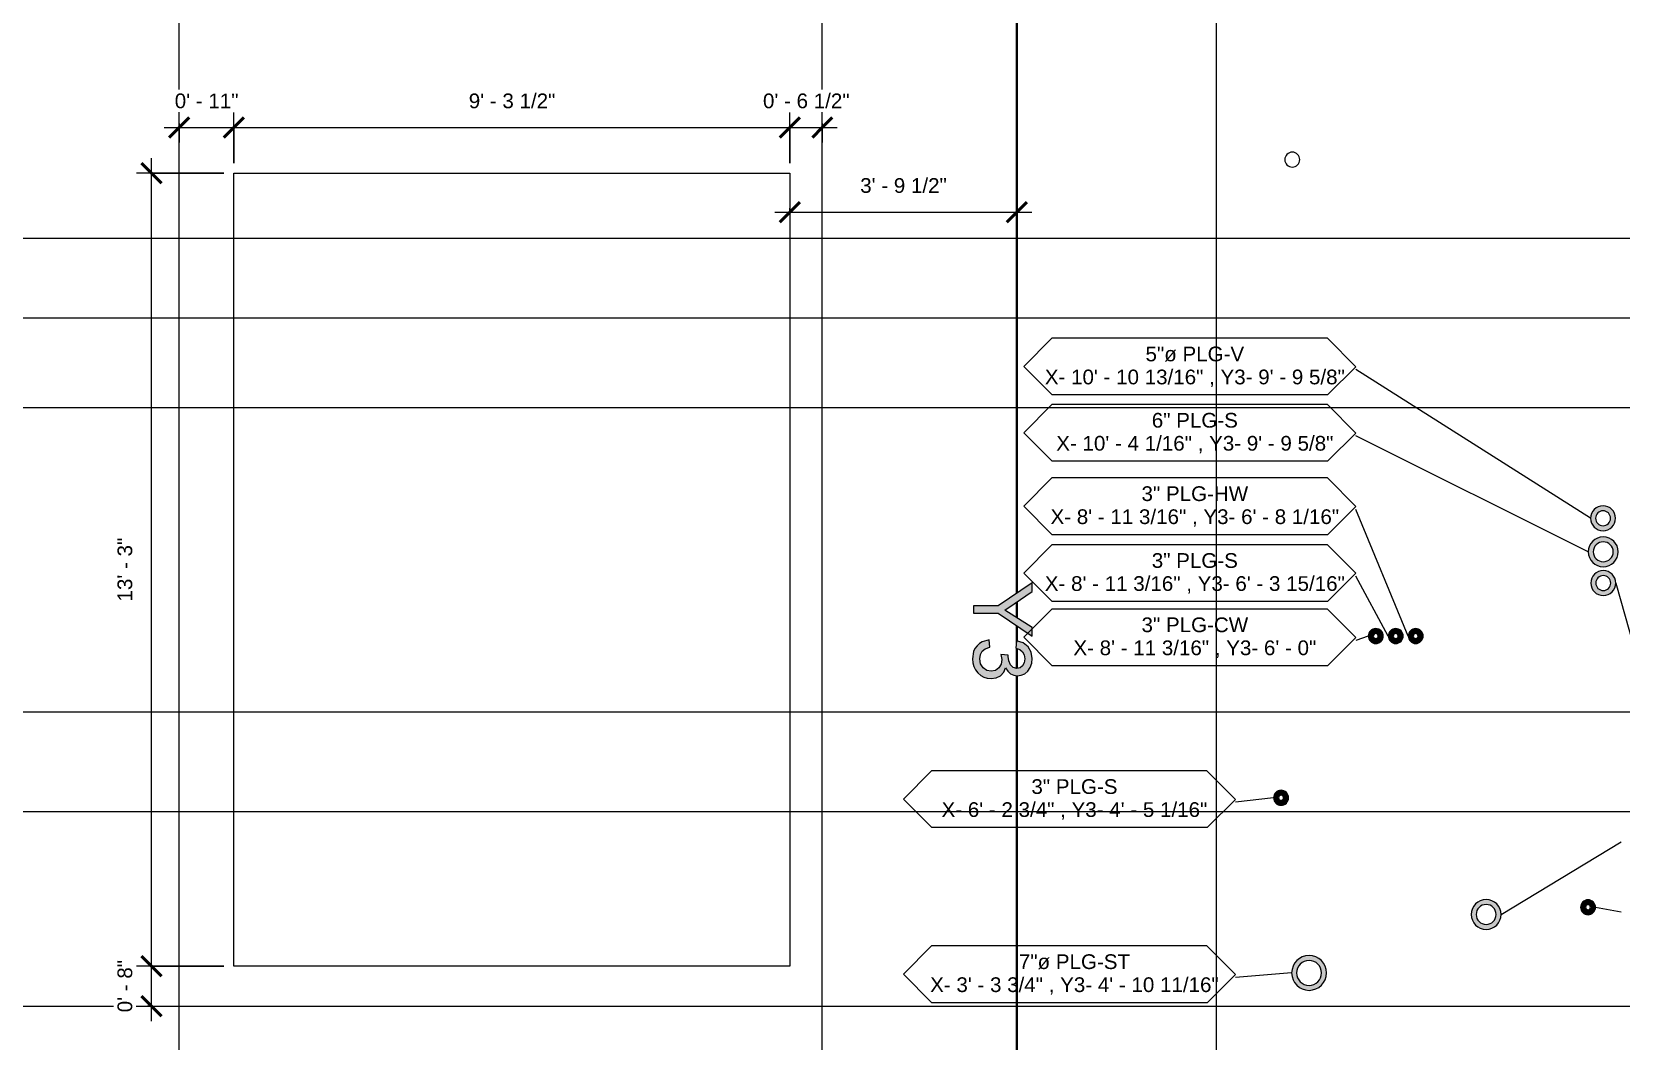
# Model space of a CAD drawing. Header units: inches. Extents: x -3670 to 241, y -250 to 1795.
# Drawn here: x -503.5 to -184.8, y 332 to 534.4 of the extents above; entities that cross this region are included whole.
import ezdxf

# ---------------------------------------------------------------- set-up
doc = ezdxf.new("R2010")
doc.units = ezdxf.units.IN
doc.header["$MEASUREMENT"] = 0
for name, color, linetype, lineweight in [('A-ANNO-DIMS', 211, 'Continuous', 9), ('A-ANNO-DIMS-32', 211, 'Continuous', 9), ('A-DETL-MBND', 5, 'Continuous', 9), ('A-FLOR', 252, 'Continuous', 18), ('A-GENM', 13, 'Continuous', 9), ('A-GENM-IDEN', 13, 'Continuous', 9), ('S-GRID', 1, 'Continuous', 9)]:
    doc.layers.add(name, color=color, linetype=linetype, lineweight=lineweight)
doc.styles.add('Arial_1', font='arial.ttf', dxfattribs={"height": 2.950599})
doc.dimstyles.new('Linear_-_3_32__QAQC', dxfattribs={"dimscale": 12, "dimtxt": 3, "dimasz": 0.333333, "dimexe": 0.25, "dimexo": 0.166667, "dimgap": 0.25, "dimtad": 1, "dimdec": 4, "dimrnd": 0.0625, "dimzin": 1, "dimdsep": 46, "dimlunit": 4, "dimtxsty": 'Arial_1', "dimblk1": 'OBLIQUE', "dimblk2": 'OBLIQUE', "dimsah": 1, "dimcen": 0.09, "dimdle": 0.25, "dimadec": 0, "dimazin": 0, "dimtfac": 1, "dimtdec": 4, "dimtix": 1, "dimtmove": 0, "dimatfit": 3, "dimfxl": 1, "dimtvp": 1, "dimtfill": 1, "dimfrac": 2, "dimtolj": 1, "dimtzin": 0, "dimarcsym": 2})
doc.dimstyles.new('Linear_-_3_32__QAQC_3', dxfattribs={"dimscale": 12, "dimtxt": 3, "dimasz": 0.333333, "dimexe": 0.25, "dimexo": 0.166667, "dimgap": 0.25, "dimtad": 1, "dimdec": 4, "dimrnd": 0.0625, "dimzin": 1, "dimdsep": 46, "dimlunit": 4, "dimtxsty": 'Arial_1', "dimblk1": 'OBLIQUE', "dimblk2": 'OBLIQUE', "dimsah": 1, "dimcen": 0.09, "dimdle": 0.25, "dimadec": 0, "dimazin": 0, "dimtfac": 1, "dimtdec": 4, "dimtix": 1, "dimtmove": 0, "dimatfit": 3, "dimfxl": 1, "dimtvp": 1, "dimtfill": 1, "dimfrac": 2, "dimtolj": 1, "dimtzin": 0, "dimarcsym": 2})

# ---------------------------------------------------------------- blocks, each defined once
blk = doc.blocks.new('TBC_Round Sleeve - Floor or Wall - TBC_Round Sleeve - Floor or Wall-1542577-01 - SECOND LEVEL - PENENTRATIONS')
at = {"layer": 'A-DETL-MBND'}
h = blk.add_hatch(color=256, dxfattribs=at)
h.paths.add_polyline_path([(-3.5, 0), (-3.38, -0.91), (-3.03, -1.75), (-2.47, -2.47), (-1.75, -3.03), (-0.91, -3.38), (0, -3.5), (0.91, -3.38), (1.75, -3.03), (2.47, -2.47), (3.03, -1.75), (3.38, -0.91), (3.5, 0), (3.38, 0.91), (3.03, 1.75), (2.47, 2.47), (1.75, 3.03), (0.91, 3.38), (0, 3.5), (-0.91, 3.38), (-1.75, 3.03), (-2.47, 2.47), (-3.03, 1.75), (-3.38, 0.91)], flags=0)
h.paths.add_polyline_path([(-2.5, 0), (-2.41, 0.65), (-2.17, 1.25), (-1.77, 1.77), (-1.25, 2.17), (-0.65, 2.41), (0, 2.5), (0.65, 2.41), (1.25, 2.17), (1.77, 1.77), (2.17, 1.25), (2.41, 0.65), (2.5, 0), (2.41, -0.65), (2.17, -1.25), (1.77, -1.77), (1.25, -2.17), (0.65, -2.41), (0, -2.5), (-0.65, -2.41), (-1.25, -2.17), (-1.77, -1.77), (-2.17, -1.25), (-2.41, -0.65)], flags=0)
for radius, start, end in [(3.5, 360, 180), (2.5, 0, 180), (3.5, 180, 360), (2.5, 180, 0)]:
    blk.add_arc((0, 0), radius, start, end, dxfattribs=at)
blk = doc.blocks.new('TBC_Round Sleeve - Floor or Wall - TBC_Round Sleeve - Floor or Wall-1542574-01 - SECOND LEVEL - PENENTRATIONS')
at = {"layer": 'A-DETL-MBND'}
h = blk.add_hatch(color=256, dxfattribs=at)
h.paths.add_polyline_path([(-2.5, 0), (-2.41, -0.65), (-2.17, -1.25), (-1.77, -1.77), (-1.21, -2.18), (-0.65, -2.41), (0, -2.5), (0.65, -2.41), (1.25, -2.17), (1.77, -1.77), (2.17, -1.25), (2.41, -0.65), (2.5, 0), (2.41, 0.65), (2.17, 1.25), (1.77, 1.77), (1.25, 2.17), (0.65, 2.41), (0, 2.5), (-0.65, 2.41), (-1.25, 2.17), (-1.77, 1.77), (-2.17, 1.25), (-2.41, 0.65)], flags=0)
h.paths.add_polyline_path([(-1.5, 0), (-1.45, 0.39), (-1.3, 0.75), (-1.06, 1.06), (-0.75, 1.3), (-0.39, 1.45), (0, 1.5), (0.39, 1.45), (0.75, 1.3), (1.06, 1.06), (1.3, 0.75), (1.45, 0.39), (1.5, 0), (1.45, -0.39), (1.3, -0.75), (1.06, -1.06), (0.75, -1.3), (0.39, -1.45), (0, -1.5), (-0.39, -1.45), (-0.75, -1.3), (-1.06, -1.06), (-1.3, -0.75), (-1.45, -0.39)], flags=0)
for radius, start, end in [(2.5, 360, 180), (1.5, 0, 180), (2.5, 180, 360), (1.5, 180, 0)]:
    blk.add_arc((0, 0), radius, start, end, dxfattribs=at)
blk = doc.blocks.new('TBC_Round Sleeve - Floor or Wall - TBC_Round Sleeve - Floor or Wall-1542573-01 - SECOND LEVEL - PENENTRATIONS')
at = {"layer": 'A-DETL-MBND'}
h = blk.add_hatch(color=256, dxfattribs=at)
h.paths.add_polyline_path([(-1.5, 0), (-1.45, -0.39), (-1.3, -0.75), (-1.06, -1.06), (-0.75, -1.3), (-0.39, -1.45), (0, -1.5), (0.39, -1.45), (0.75, -1.3), (1.06, -1.06), (1.3, -0.75), (1.45, -0.39), (1.5, 0), (1.45, 0.39), (1.3, 0.75), (1.06, 1.06), (0.75, 1.3), (0.39, 1.45), (0, 1.5), (-0.39, 1.45), (-0.75, 1.3), (-1.06, 1.06), (-1.3, 0.75), (-1.45, 0.39)], flags=0)
h.paths.add_polyline_path([(-0.5, 0), (-0.48, 0.13), (-0.43, 0.25), (-0.35, 0.35), (-0.25, 0.43), (-0.13, 0.48), (0, 0.5), (0.13, 0.48), (0.25, 0.43), (0.35, 0.35), (0.43, 0.25), (0.48, 0.13), (0.5, 0), (0.48, -0.13), (0.43, -0.25), (0.35, -0.35), (0.25, -0.43), (0.13, -0.48), (0, -0.5), (-0.13, -0.48), (-0.25, -0.43), (-0.35, -0.35), (-0.43, -0.25), (-0.48, -0.13)], flags=0)
for radius, start, end in [(1.5, 360, 180), (0.5, 0, 180), (1.5, 180, 360), (0.5, 180, 0)]:
    blk.add_arc((0, 0), radius, start, end, dxfattribs=at)
blk = doc.blocks.new('TBC_Round Sleeve - Floor or Wall - TBC_Round Sleeve - Floor or Wall-1542575-01 - SECOND LEVEL - PENENTRATIONS')
at = {"layer": 'A-DETL-MBND'}
h = blk.add_hatch(color=256, dxfattribs=at)
h.paths.add_polyline_path([(-3, 0), (-2.9, -0.78), (-2.6, -1.5), (-2.12, -2.12), (-1.5, -2.6), (-0.78, -2.9), (0, -3), (0.78, -2.9), (1.5, -2.6), (2.12, -2.12), (2.6, -1.5), (2.9, -0.78), (3, 0), (2.9, 0.78), (2.6, 1.5), (2.12, 2.12), (1.5, 2.6), (0.78, 2.9), (0, 3), (-0.78, 2.9), (-1.5, 2.6), (-2.12, 2.12), (-2.6, 1.5), (-2.9, 0.78), (-2.97, 0.19)], flags=0)
h.paths.add_polyline_path([(-2, 0), (-1.93, 0.52), (-1.73, 1), (-1.41, 1.41), (-1, 1.73), (-0.52, 1.93), (0, 2), (0.52, 1.93), (1, 1.73), (1.41, 1.41), (1.73, 1), (1.93, 0.52), (2, 0), (1.93, -0.52), (1.73, -1), (1.41, -1.41), (1, -1.73), (0.52, -1.93), (0, -2), (-0.52, -1.93), (-1, -1.73), (-1.41, -1.41), (-1.73, -1), (-1.93, -0.52)], flags=0)
for radius, start, end in [(3, 360, 180), (2, 0, 180), (3, 180, 360), (2, 180, 0)]:
    blk.add_arc((0, 0), radius, start, end, dxfattribs=at)
blk = doc.blocks.new('Control_Line - TBC_3D ControlLine_Y-1534579-01 - SECOND LEVEL - PENENTRATIONS')
at = {"layer": 'A-GENM'}
h = blk.add_hatch(color=256, dxfattribs=at)
h.paths.add_polyline_path([(1596, -0.13), (1596, 0.12), (1594.81, 0.12), (1594.64, -0.13)], flags=0)
h.paths.add_polyline_path([(1593.19, 0.12), (1589.89, 0.12), (1590.05, -0.13), (1593.03, -0.12), (1593.19, 0.12)], flags=0)
h.paths.add_polyline_path([(1588.31, -0.13), (1588.14, 0.12), (1504.87, 0.12), (1505.23, -0.13), (1586.12, -0.13)], flags=0)
h.paths.add_polyline_path([(1504.4, -0.06), (1504.4, 0.12), (1338.77, 0.12), (1338.77, 0.06), (1338.74, -0.13), (1504.4, -0.12), (1504.4, -0.09)], flags=0)
h.paths.add_polyline_path([(1337.29, 0.01), (1337.27, 0.12), (1333.34, 0.12), (1333.26, -0.13), (1337.26, -0.12), (1337.29, 0.01)], flags=0)
h.paths.add_polyline_path([(1332.48, -0.13), (1331.76, -0.03), (1331.81, 0.12), (1328.8, 0.11), (1328.64, -0.13), (1332.19, -0.13)], flags=0)
h.paths.add_polyline_path([(1327.19, 0.12), (1323.89, 0.11), (1324.05, -0.13), (1327.04, -0.11), (1327.19, 0.12)], flags=0)
h.paths.add_polyline_path([(1322.31, -0.13), (1322.14, 0.12), (1172.11, 0.11), (1172, 0), (1172.13, -0.13), (1320.12, -0.13)], flags=0)
h.paths.add_polyline_path([(1172, 0), (1171.99, 0.01), (1171.88, 0.12), (1072.77, 0.11), (1072.77, 0.06), (1072.74, -0.13), (1171.89, -0.11), (1171.98, -0.02)], flags=0)
h.paths.add_polyline_path([(1071.29, 0.01), (1071.27, 0.12), (1067.34, 0.11), (1067.26, -0.13), (1071.26, -0.11), (1071.29, 0.01)], flags=0)
h.paths.add_polyline_path([(1066.48, -0.13), (1065.76, -0.02), (1065.81, 0.12), (1062.81, 0.11), (1062.64, -0.13), (1066.19, -0.13)], flags=0)
h.paths.add_polyline_path([(1061.19, 0.12), (1057.89, 0.11), (1058.05, -0.13), (1061.04, -0.11), (1061.19, 0.12)], flags=0)
h.paths.add_polyline_path([(1056.31, -0.13), (1056.14, 0.12), (806.77, 0.11), (806.77, 0.06), (806.74, -0.13), (1054.12, -0.13)], flags=0)
h.paths.add_polyline_path([(805.29, 0.01), (805.27, 0.12), (801.34, 0.11), (801.26, -0.13), (805.26, -0.11), (805.29, 0)], flags=0)
h.paths.add_polyline_path([(800.48, -0.13), (799.76, -0.03), (799.81, 0.12), (796.81, 0.11), (796.64, -0.13), (800.19, -0.13)], flags=0)
h.paths.add_polyline_path([(795.19, 0.12), (791.89, 0.11), (792.05, -0.13), (795.04, -0.11), (795.19, 0.12)], flags=0)
h.paths.add_polyline_path([(790.31, -0.13), (790.14, 0.12), (540.77, 0.12), (540.76, 0.05), (540.74, -0.13), (788.12, -0.13)], flags=0)
h.paths.add_polyline_path([(539.29, 0.01), (539.27, 0.12), (535.34, 0.12), (535.26, -0.13), (539.26, -0.12), (539.29, 0)], flags=0)
h.paths.add_polyline_path([(534.48, -0.13), (533.76, -0.03), (533.81, 0.12), (530.81, 0.12), (530.64, -0.13), (534.19, -0.13)], flags=0)
h.paths.add_polyline_path([(529.19, 0.12), (525.89, 0.12), (526.05, -0.13), (529.04, -0.12), (529.19, 0.12)], flags=0)
h.paths.add_polyline_path([(524.31, -0.13), (524.14, 0.12), (372.54, 0.12), (372.9, -0.13), (522.22, -0.13)], flags=0)
h.paths.add_polyline_path([(372.07, -0.03), (372.07, 0.12), (274.77, 0.12), (274.76, 0.06), (274.74, -0.13), (372.07, -0.12), (372.07, -0.04)], flags=0)
h.paths.add_polyline_path([(273.29, 0.01), (273.27, 0.12), (269.34, 0.12), (269.26, -0.13), (273.26, -0.12), (273.29, 0)], flags=0)
h.paths.add_polyline_path([(268.48, -0.13), (267.76, -0.03), (267.81, 0.12), (264.81, 0.12), (264.64, -0.13), (268.19, -0.13)], flags=0)
h.paths.add_polyline_path([(263.19, 0.12), (259.89, 0.12), (260.05, -0.13), (263.03, -0.12), (263.19, 0.12)], flags=0)
h.paths.add_polyline_path([(258.31, -0.13), (258.14, 0.12), (222.54, 0.12), (222.9, -0.13), (256.12, -0.13)], flags=0)
h.paths.add_polyline_path([(222.07, 0.09), (222.07, 0.12), (86.2, 0.12), (86.57, -0.13), (222.07, -0.12), (222.07, 0.08)], flags=0)
h.paths.add_polyline_path([(85.74, 0.09), (85.74, 0.12), (8.77, 0.12), (8.77, 0.06), (8.74, -0.13), (85.74, -0.12), (85.74, 0.09)], flags=0)
h.paths.add_polyline_path([(7.29, 0.01), (7.27, 0.12), (3.34, 0.12), (3.26, -0.13), (7.26, -0.12), (7.29, 0)], flags=0)
h = blk.add_hatch(color=256, dxfattribs=at)
h.paths.add_polyline_path([(1073.32, -5.17), (1073.18, -4.11), (1072.76, -3.25), (1072.07, -2.61), (1071.15, -2.24), (1071.85, -1.81), (1072.36, -1.26), (1072.67, -0.61), (1072.77, 0.1), (1072.66, 0.87), (1072.34, 1.59), (1071.81, 2.22), (1071.09, 2.7), (1070.24, 3), (1069.31, 3.1), (1068.02, 2.9), (1066.96, 2.28), (1066.19, 1.29), (1065.76, -0.03), (1067.23, -0.22), (1067.49, 0.59), (1067.96, 1.17), (1068.59, 1.51), (1069.36, 1.63), (1070.14, 1.51), (1070.75, 1.17), (1071.16, 0.65), (1071.29, 0.01), (1071.11, -0.75), (1070.55, -1.29), (1069.76, -1.61), (1068.87, -1.71), (1068.64, -1.7), (1068.47, -3.17), (1069.51, -3.01), (1070.44, -3.16), (1071.19, -3.62), (1071.68, -4.3), (1071.85, -5.14), (1071.68, -6.03), (1071.18, -6.76), (1070.4, -7.26), (1069.39, -7.42), (1068.52, -7.3), (1067.86, -6.94), (1067.38, -6.32), (1067.05, -5.39), (1065.57, -5.57), (1065.94, -6.91), (1066.29, -7.47), (1066.75, -7.97), (1067.29, -8.38), (1067.91, -8.66), (1069.34, -8.9), (1070.16, -8.83), (1070.91, -8.63), (1071.59, -8.29), (1072.19, -7.81), (1072.69, -7.24), (1073.04, -6.61), (1073.25, -5.92)], flags=0)
h.paths.add_polyline_path([(1064.83, 3.1), (1063.09, 3.1), (1059.59, -2.39), (1055.87, 3.1), (1054.12, 3.1), (1058.74, -3.71), (1058.74, -8.71), (1060.22, -8.71), (1060.22, -3.71), (1060.72, -2.96)], flags=0)
for p, q in [((1056.14, 0.12), (806.77, 0.12)), ((1055.87, 3.1), (1054.12, 3.1)), ((1054.12, 3.1), (1058.74, -3.71)), ((1058.33, -0.53), (1055.87, 3.1)), ((1061.19, 0.12), (1057.88, 0.12)), ((1060.22, -3.71), (1064.83, 3.1)), ((1063.09, 3.1), (1060.85, -0.4)), ((1065.81, 0.12), (1062.81, 0.12)), ((1064.83, 3.1), (1063.09, 3.1)), ((1066.19, 1.29), (1065.76, -0.03)), ((1066.96, 2.28), (1066.19, 1.29)), ((1068.02, 2.9), (1066.96, 2.28)), ((1067.23, -0.22), (1067.49, 0.59)), ((1071.27, 0.12), (1067.34, 0.12)), ((1067.49, 0.59), (1067.96, 1.17)), ((1067.96, 1.17), (1068.59, 1.51)), ((1069.31, 3.1), (1068.02, 2.9)), ((1068.59, 1.51), (1069.36, 1.63)), ((1070.24, 3), (1069.31, 3.1)), ((1069.36, 1.63), (1070.14, 1.51)), ((1070.14, 1.51), (1070.75, 1.17)), ((1071.09, 2.7), (1070.24, 3)), ((1070.75, 1.17), (1071.16, 0.65)), ((1071.81, 2.22), (1071.09, 2.7)), ((1071.29, 0.01), (1071.11, -0.75)), ((1071.16, 0.65), (1071.29, 0.01)), ((1072.34, 1.59), (1071.81, 2.22)), ((1072.66, 0.87), (1072.34, 1.59)), ((1072.77, 0.1), (1072.66, 0.87)), ((1072.67, -0.61), (1072.77, 0.1)), ((1171.94, 0.12), (1072.77, 0.12)), ((806.74, -0.13), (1056.31, -0.13)), ((1058.05, -0.13), (1061.03, -0.13)), ((1059.59, -2.39), (1058.33, -0.53)), ((1060.85, -0.4), (1059.59, -2.39)), ((1062.64, -0.13), (1066.48, -0.13)), ((1065.76, -0.03), (1067.23, -0.22)), ((1067.26, -0.13), (1071.26, -0.13)), ((1068.64, -1.7), (1068.47, -3.17)), ((1068.47, -3.17), (1069.51, -3.01)), ((1068.87, -1.71), (1068.64, -1.7)), ((1069.76, -1.61), (1068.87, -1.71)), ((1069.51, -3.01), (1070.44, -3.16)), ((1070.55, -1.29), (1069.76, -1.61)), ((1070.44, -3.16), (1071.19, -3.62)), ((1071.11, -0.75), (1070.55, -1.29)), ((1071.15, -2.24), (1071.85, -1.81)), ((1072.07, -2.61), (1071.15, -2.24)), ((1071.85, -1.81), (1072.36, -1.26)), ((1072.76, -3.25), (1072.07, -2.61)), ((1072.36, -1.26), (1072.67, -0.61)), ((1072.74, -0.13), (1171.94, -0.13)), ((1058.74, -3.71), (1058.74, -8.71)), ((1060.22, -8.71), (1060.22, -3.71)), ((1067.05, -5.39), (1065.57, -5.57)), ((1065.57, -5.57), (1065.94, -6.91)), ((1067.38, -6.32), (1067.05, -5.39)), ((1067.86, -6.94), (1067.38, -6.32)), ((1071.68, -6.03), (1071.18, -6.76)), ((1071.19, -3.62), (1071.68, -4.3)), ((1071.68, -4.3), (1071.85, -5.14)), ((1071.85, -5.14), (1071.68, -6.03)), ((1073.18, -4.11), (1072.76, -3.25)), ((1073.04, -6.61), (1073.25, -5.92)), ((1073.32, -5.17), (1073.18, -4.11)), ((1073.25, -5.92), (1073.32, -5.17)), ((1058.74, -8.71), (1060.22, -8.71)), ((1065.94, -6.91), (1066.29, -7.47)), ((1066.29, -7.47), (1066.75, -7.97)), ((1066.75, -7.97), (1067.29, -8.38)), ((1067.29, -8.38), (1067.91, -8.66)), ((1068.52, -7.3), (1067.86, -6.94)), ((1067.91, -8.66), (1069.34, -8.9)), ((1069.39, -7.42), (1068.52, -7.3)), ((1069.34, -8.9), (1070.16, -8.83)), ((1070.4, -7.26), (1069.39, -7.42)), ((1070.16, -8.83), (1070.91, -8.63)), ((1071.18, -6.76), (1070.4, -7.26)), ((1070.91, -8.63), (1071.59, -8.29)), ((1071.59, -8.29), (1072.19, -7.81)), ((1072.19, -7.81), (1072.69, -7.24)), ((1072.69, -7.24), (1073.04, -6.61))]:
    blk.add_line(p, q, dxfattribs=at)
blk = doc.blocks.new('TBC_Sleeve Element Tag_v2 - Sleeves Located-1541821-01 - SECOND LEVEL - PENENTRATIONS')
at = {"layer": 'A-GENM-IDEN'}
for p, q in [((-0.4228, 0.0288), (-0.5996, -0.148)), ((1.3032, 0.0288), (-0.4228, 0.0288)), ((1.4819, -0.1499), (1.3032, 0.0288)), ((-0.5996, -0.148), (-0.4228, -0.3248)), ((1.307, -0.3248), (1.4819, -0.1499)), ((-0.4228, -0.3248), (1.307, -0.3248))]:
    blk.add_line(p, q, dxfattribs=at)
blk = doc.blocks.new('DIMBLOCK225-01 - SECOND LEVEL - PENENTRATIONS')
at = {"layer": 'A-ANNO-DIMS-32', "lineweight": 50, "transparency": 16777216}
for p, q in [((-474, 515.16), (-472, 517.16)), ((-463, 515.16), (-461, 517.16)), ((-474, 515.16), (-476, 513.16)), ((-463, 515.16), (-465, 513.16))]:
    blk.add_line(p, q, dxfattribs=at)
at = {"layer": 'A-ANNO-DIMS-32', "transparency": 16777216}
for p, q in [((-463, 508), (-463, 518.16)), ((-477, 515.16), (-463, 515.16)), ((-474, 515.99), (-474, 512.16)), ((-474, 515.16), (-474, 515.99)), ((-463, 515.16), (-463, 508))]:
    blk.add_line(p, q, dxfattribs=at)
at = {"layer": 'A-ANNO-DIMS-32', "color": 0, "transparency": 16777216, "insert": (-474.87, 521.99), "char_height": 2.951, "width": 15.2862, "attachment_point": 1, "line_spacing_factor": 0.938532, "style": 'Arial_1', "bg_fill": 3, "box_fill_scale": 1.25, "bg_fill_color": 0, "bg_fill_transparency": 0}
blk.add_mtext('0\' - 11"', dxfattribs=at)
blk = doc.blocks.new('_Oblique')
at = {"color": 0, "linetype": 'ByBlock', "lineweight": -2}
blk.add_line((-0.5, -0.5), (0.5, 0.5), dxfattribs=at)
blk = doc.blocks.new('DIMBLOCK226-01 - SECOND LEVEL - PENENTRATIONS')
at = {"layer": 'A-ANNO-DIMS-32', "transparency": 16777216}
for p, q in [((-463, 508), (-463, 518.16)), ((-351.5, 508), (-351.5, 518.16)), ((-463, 515.16), (-351.5, 515.16)), ((-463, 515.16), (-463, 508)), ((-351.5, 515.16), (-351.5, 508))]:
    blk.add_line(p, q, dxfattribs=at)
at = {"layer": 'A-ANNO-DIMS-32', "lineweight": 50, "transparency": 16777216}
for p, q in [((-463, 515.16), (-461, 517.16)), ((-351.5, 515.16), (-349.5, 517.16)), ((-463, 515.16), (-465, 513.16)), ((-351.5, 515.16), (-353.5, 513.16))]:
    blk.add_line(p, q, dxfattribs=at)
at = {"layer": 'A-ANNO-DIMS-32', "color": 0, "transparency": 16777216, "insert": (-415.9, 521.99), "char_height": 2.9506, "width": 20.7692, "attachment_point": 1, "line_spacing_factor": 0.938532, "style": 'Arial_1', "bg_fill": 3, "box_fill_scale": 1.25, "bg_fill_color": 0, "bg_fill_transparency": 0}
blk.add_mtext('9\' - 3 1/2"', dxfattribs=at)
blk = doc.blocks.new('DIMBLOCK227-01 - SECOND LEVEL - PENENTRATIONS')
at = {"layer": 'A-ANNO-DIMS-32', "transparency": 16777216}
for p, q in [((-351.5, 508), (-351.5, 518.16)), ((-351.5, 515.16), (-342, 515.16)), ((-351.5, 515.16), (-351.5, 508)), ((-345, 515.99), (-345, 512.16)), ((-345, 515.16), (-345, 515.99))]:
    blk.add_line(p, q, dxfattribs=at)
at = {"layer": 'A-ANNO-DIMS-32', "lineweight": 50, "transparency": 16777216}
for p, q in [((-351.5, 515.16), (-349.5, 517.16)), ((-345, 515.16), (-343, 517.16)), ((-351.5, 515.16), (-353.5, 513.16)), ((-345, 515.16), (-347, 513.16))]:
    blk.add_line(p, q, dxfattribs=at)
at = {"layer": 'A-ANNO-DIMS-32', "color": 0, "transparency": 16777216, "insert": (-356.9, 521.99), "char_height": 2.9506, "width": 20.7692, "attachment_point": 1, "line_spacing_factor": 0.938532, "style": 'Arial_1', "bg_fill": 3, "box_fill_scale": 1.25, "bg_fill_color": 0, "bg_fill_transparency": 0}
blk.add_mtext('0\' - 6 1/2"', dxfattribs=at)
blk = doc.blocks.new('DIMBLOCK228-01 - SECOND LEVEL - PENENTRATIONS')
at = {"layer": 'A-ANNO-DIMS-32', "lineweight": 50, "transparency": 16777216}
for p, q in [((-479.52, 347), (-481.52, 349)), ((-479.52, 347), (-477.52, 345)), ((-479.52, 339), (-481.52, 341)), ((-479.52, 339), (-477.52, 337))]:
    blk.add_line(p, q, dxfattribs=at)
at = {"layer": 'A-ANNO-DIMS-32', "transparency": 16777216}
for p, q in [((-465, 347), (-482.52, 347)), ((-479.52, 336), (-479.52, 347)), ((-479.52, 347), (-465, 347)), ((-480.35, 339), (-476.52, 339)), ((-479.52, 339), (-480.35, 339))]:
    blk.add_line(p, q, dxfattribs=at)
at = {"layer": 'A-ANNO-DIMS-32', "color": 0, "transparency": 16777216, "insert": (-486.35, 337.76), "char_height": 2.951, "width": 12.5723, "attachment_point": 1, "rotation": 90, "line_spacing_factor": 0.938532, "style": 'Arial_1', "bg_fill": 3, "box_fill_scale": 1.25, "bg_fill_color": 0, "bg_fill_transparency": 0}
blk.add_mtext('0\' - 8"', dxfattribs=at)
blk = doc.blocks.new('DIMBLOCK229-01 - SECOND LEVEL - PENENTRATIONS')
at = {"layer": 'A-ANNO-DIMS-32', "lineweight": 50, "transparency": 16777216}
for p, q in [((-479.52, 506), (-481.52, 508)), ((-479.52, 506), (-477.52, 504)), ((-479.52, 347), (-481.52, 349)), ((-479.52, 347), (-477.52, 345))]:
    blk.add_line(p, q, dxfattribs=at)
at = {"layer": 'A-ANNO-DIMS-32', "transparency": 16777216}
for p, q in [((-479.52, 347), (-479.52, 509)), ((-465, 506), (-482.52, 506)), ((-479.52, 506), (-465, 506)), ((-465, 347), (-482.52, 347)), ((-479.52, 347), (-465, 347))]:
    blk.add_line(p, q, dxfattribs=at)
at = {"layer": 'A-ANNO-DIMS-32', "color": 0, "transparency": 16777216, "insert": (-486.35, 420.13), "char_height": 2.951, "width": 15.2862, "attachment_point": 1, "rotation": 90, "line_spacing_factor": 0.938532, "style": 'Arial_1', "bg_fill": 3, "box_fill_scale": 1.25, "bg_fill_color": 0, "bg_fill_transparency": 0}
blk.add_mtext('13\' - 3"', dxfattribs=at)
blk = doc.blocks.new('DIMBLOCK230-01 - SECOND LEVEL - PENENTRATIONS')
at = {"layer": 'A-ANNO-DIMS-32', "transparency": 16777216}
for p, q in [((-354.5, 498.19), (-303, 498.19)), ((-351.5, 499.02), (-351.5, 495.19)), ((-351.5, 498.19), (-351.5, 499.02)), ((-306, 499.02), (-306, 495.19)), ((-306, 498.19), (-306, 499.02))]:
    blk.add_line(p, q, dxfattribs=at)
at = {"layer": 'A-ANNO-DIMS-32', "lineweight": 50, "transparency": 16777216}
for p, q in [((-351.5, 498.19), (-353.5, 496.19)), ((-351.5, 498.19), (-349.5, 500.19)), ((-306, 498.19), (-308, 496.19)), ((-306, 498.19), (-304, 500.19))]:
    blk.add_line(p, q, dxfattribs=at)
at = {"layer": 'A-ANNO-DIMS-32', "color": 0, "transparency": 16777216, "insert": (-337.4, 505.02), "char_height": 2.9506, "width": 20.7692, "attachment_point": 1, "line_spacing_factor": 0.938532, "style": 'Arial_1', "bg_fill": 3, "box_fill_scale": 1.25, "bg_fill_color": 0, "bg_fill_transparency": 0}
blk.add_mtext('3\' - 9 1/2"', dxfattribs=at)

msp = doc.modelspace()

# ---------------------------------------------------------------- linework, layer by layer
at = {"layer": 'A-FLOR'}
for p, q in [((-463, 506), (-351.5, 506)), ((-463, 347), (-463, 506)), ((-351.5, 506), (-351.5, 347)), ((-351.5, 347), (-463, 347))]:
    msp.add_line(p, q, dxfattribs=at)
for centre, radius, start, end in [((-250.75366, 508.73206), 1.5, 90, 270), ((-250.75366, 508.73206), 1.5, 270, 90), ((-188.42562, 436.81749), 2.5, 90, 270), ((-188.42562, 436.81749), 2.5, 270, 90), ((-188.38638, 430.09489), 3, 90, 270), ((-188.38638, 430.09489), 3, 270, 90), ((-188.38642, 423.82816), 2.5, 90, 270), ((-188.38642, 423.82816), 2.5, 270, 90), ((-234, 413.2075), 1.5, 90, 270), ((-234, 413.2075), 1.5, 270, 90), ((-230.00163, 413.20711), 1.5, 90, 270), ((-230.00163, 413.20711), 1.5, 270, 90), ((-226, 413.2075), 1.5, 90, 270), ((-226, 413.2075), 1.5, 270, 90), ((-253.00087, 380.77039), 1.5, 90, 270), ((-253.00087, 380.77039), 1.5, 270, 90), ((-211.87458, 357.37586), 3, 90, 270), ((-211.87458, 357.37586), 3, 270, 90), ((-191.4375, 358.82289), 1.5, 90, 270), ((-191.4375, 358.82289), 1.5, 270, 90), ((-247.37542, 345.66109), 3.5, 90, 270), ((-247.37542, 345.66109), 3.5, 270, 90)]:
    msp.add_arc(centre, radius, start, end, dxfattribs=at)
at = {"layer": 'A-GENM-IDEN'}
for p, q in [((-190.92562, 436.81749), (-238.0002, 466.6188)), ((-191.38638, 430.09489), (-238.0002, 453.32251)), ((-227.5, 413.2075), (-238.0002, 438.60424)), ((-231.50163, 413.20711), (-238.0002, 425.19837)), ((-185.88642, 423.82816), (-182.25187, 411.01553)), ((-235.5, 413.2075), (-238.0002, 412.31086)), ((-254.50087, 380.77039), (-262.14344, 379.87374)), ((-208.87458, 357.37586), (-184.78358, 371.91828)), ((-189.9375, 358.82289), (-184.78358, 357.92624)), ((-250.87542, 345.66109), (-262.14344, 344.76444))]:
    msp.add_line(p, q, dxfattribs=at)
at = {"layer": 'S-GRID'}
for p, q in [((-474, -238.35436), (-474, 1782.99758)), ((-345, -238.35436), (-345, 1782.99758)), ((-266, 1782.99758), (-266, -238.35436)), ((-3580, 493), (228, 493)), ((-3580, 477), (228, 477)), ((-3580, 459), (228, 459)), ((-3580, 398), (228, 398)), ((-3580, 378), (228, 378)), ((-3580, 339), (226, 339))]:
    msp.add_line(p, q, dxfattribs=at)

# ---------------------------------------------------------------- block references
at = {"layer": 'A-GENM'}
for name, p, rotation in [('Control_Line - TBC_3D ControlLine_Y-1534579-01 - SECOND LEVEL - PENENTRATIONS', (-306, 1478), 269.9999999999999), ('TBC_Round Sleeve - Floor or Wall - TBC_Round Sleeve - Floor or Wall-1542574-01 - SECOND LEVEL - PENENTRATIONS', (-188.42562, 436.81749), 90), ('TBC_Round Sleeve - Floor or Wall - TBC_Round Sleeve - Floor or Wall-1542575-01 - SECOND LEVEL - PENENTRATIONS', (-188.38638, 430.09489), 90), ('TBC_Round Sleeve - Floor or Wall - TBC_Round Sleeve - Floor or Wall-1542574-01 - SECOND LEVEL - PENENTRATIONS', (-188.38642, 423.82816), 90), ('TBC_Round Sleeve - Floor or Wall - TBC_Round Sleeve - Floor or Wall-1542573-01 - SECOND LEVEL - PENENTRATIONS', (-234, 413.2075), 90), ('TBC_Round Sleeve - Floor or Wall - TBC_Round Sleeve - Floor or Wall-1542573-01 - SECOND LEVEL - PENENTRATIONS', (-230.00163, 413.20711), 90), ('TBC_Round Sleeve - Floor or Wall - TBC_Round Sleeve - Floor or Wall-1542573-01 - SECOND LEVEL - PENENTRATIONS', (-226, 413.2075), 90), ('TBC_Round Sleeve - Floor or Wall - TBC_Round Sleeve - Floor or Wall-1542573-01 - SECOND LEVEL - PENENTRATIONS', (-253.00087, 380.77039), 90), ('TBC_Round Sleeve - Floor or Wall - TBC_Round Sleeve - Floor or Wall-1542575-01 - SECOND LEVEL - PENENTRATIONS', (-211.87458, 357.37586), 90), ('TBC_Round Sleeve - Floor or Wall - TBC_Round Sleeve - Floor or Wall-1542573-01 - SECOND LEVEL - PENENTRATIONS', (-191.4375, 358.82289), 90), ('TBC_Round Sleeve - Floor or Wall - TBC_Round Sleeve - Floor or Wall-1542577-01 - SECOND LEVEL - PENENTRATIONS', (-247.37542, 345.66109), 90)]:
    msp.add_blockref(name, p, dxfattribs=dict(at, rotation=rotation))
at = {"layer": 'A-GENM-IDEN', "xscale": 31.99999999999999, "yscale": 31.99999999999999, "zscale": 31.99999999999999}
for p in [(-285.4208, 472.00071), (-285.4208, 458.70443), (-285.4208, 443.98615), (-285.4208, 430.58028), (-285.4208, 417.69277), (-309.56403, 385.25566), (-309.56403, 350.14635)]:
    msp.add_blockref('TBC_Sleeve Element Tag_v2 - Sleeves Located-1541821-01 - SECOND LEVEL - PENENTRATIONS', p, dxfattribs=at)

# ---------------------------------------------------------------- texts
at = {"layer": 'A-GENM-IDEN', "char_height": 2.9505988, "attachment_point": 2, "line_spacing_factor": 0.938532, "style": 'Arial_1'}
for s, insert, width in [('5"ø PLG-V\\PX- 10\' - 10 13/16" , Y3- 9\' - 9 5/8"', (-270.29223, 471.24312), 71.568), ('6" PLG-S\\PX- 10\' - 4 1/16" , Y3- 9\' - 9 5/8"', (-270.29223, 457.94684), 66.096), ('3" PLG-HW\\PX- 8\' - 11 3/16" , Y3- 6\' - 8 1/16"', (-270.29223, 443.22856), 68.472), ('3" PLG-S\\PX- 8\' - 11 3/16" , Y3- 6\' - 3 15/16"', (-270.29223, 429.82269), 71.208), ('3" PLG-CW\\PX- 8\' - 11 3/16" , Y3- 6\' - 0"', (-270.29223, 416.93518), 57.528), ('3" PLG-S\\PX- 6\' - 2 3/4" , Y3- 4\' - 5 1/16"', (-294.43546, 384.49807), 63.36), ('7"ø PLG-ST\\PX- 3\' - 3 3/4" , Y3- 4\' - 10 11/16"', (-294.43546, 349.38877), 68.472)]:
    msp.add_mtext(s, dxfattribs=dict(at, insert=insert, width=width))

# ---------------------------------------------------------------- next in the draw order: dimensions: what is measured, and where the dimension line sits
at = {"layer": 'A-ANNO-DIMS'}
dim = msp.add_linear_dim(base=(-463, 515.16339), p1=(-474, 517.99181), p2=(-463, 506), dimstyle='Linear_-_3_32__QAQC', override={"dimpost": '<>', "dimfxl": 16.272787}, dxfattribs=at)
dim.commit()
dim.dimension.update_dxf_attribs({"geometry": 'DIMBLOCK225-01 - SECOND LEVEL - PENENTRATIONS', "text_midpoint": (-468.5, 519.66988)})
dim = msp.add_linear_dim(base=(-479.52135, 347), p1=(-482.34978, 339), p2=(-463, 347), angle=90, dimstyle='Linear_-_3_32__QAQC', override={"dimpost": '<>', "dimfxl": 20.938334}, dxfattribs=at)
dim.commit()
dim.dimension.update_dxf_attribs({"geometry": 'DIMBLOCK228-01 - SECOND LEVEL - PENENTRATIONS', "text_midpoint": (-484.02785, 343)})

# ---------------------------------------------------------------- next in the draw order: dimensions: what is measured, and where the dimension line sits
dim = msp.add_linear_dim(base=(-351.5, 515.16339), p1=(-463, 506), p2=(-351.5, 506), dimstyle='Linear_-_3_32__QAQC', override={"dimpost": '<>', "dimfxl": 111.5}, dxfattribs=at)
dim.commit()
dim.dimension.update_dxf_attribs({"geometry": 'DIMBLOCK226-01 - SECOND LEVEL - PENENTRATIONS', "text_midpoint": (-407.25, 519.69001)})

# ---------------------------------------------------------------- next in the draw order: dimensions: what is measured, and where the dimension line sits
dim = msp.add_linear_dim(base=(-345, 515.16339), p1=(-351.5, 506), p2=(-345, 517.99181), dimstyle='Linear_-_3_32__QAQC', override={"dimpost": '<>', "dimfxl": 13.640147}, dxfattribs=at)
dim.commit()
dim.dimension.update_dxf_attribs({"geometry": 'DIMBLOCK227-01 - SECOND LEVEL - PENENTRATIONS', "text_midpoint": (-348.25, 519.689)})
dim = msp.add_linear_dim(base=(-479.52135, 506), p1=(-463, 347), p2=(-463, 506), angle=90, dimstyle='Linear_-_3_32__QAQC', override={"dimpost": '<>', "dimfxl": 159}, dxfattribs=at)
dim.commit()
dim.dimension.update_dxf_attribs({"geometry": 'DIMBLOCK229-01 - SECOND LEVEL - PENENTRATIONS', "text_midpoint": (-484.02885, 426.5)})

# ---------------------------------------------------------------- next in the draw order: dimensions: what is measured, and where the dimension line sits
dim = msp.add_linear_dim(base=(-306, 498.19316), p1=(-351.5, 501.02158), p2=(-306, 501.02158), dimstyle='Linear_-_3_32__QAQC_3', override={"dimpost": '<>', "dimfxl": 45.5}, dxfattribs=at)
dim.commit()
dim.dimension.update_dxf_attribs({"geometry": 'DIMBLOCK230-01 - SECOND LEVEL - PENENTRATIONS', "text_midpoint": (-328.75, 502.71978)})

doc.saveas('drawing.dxf')
